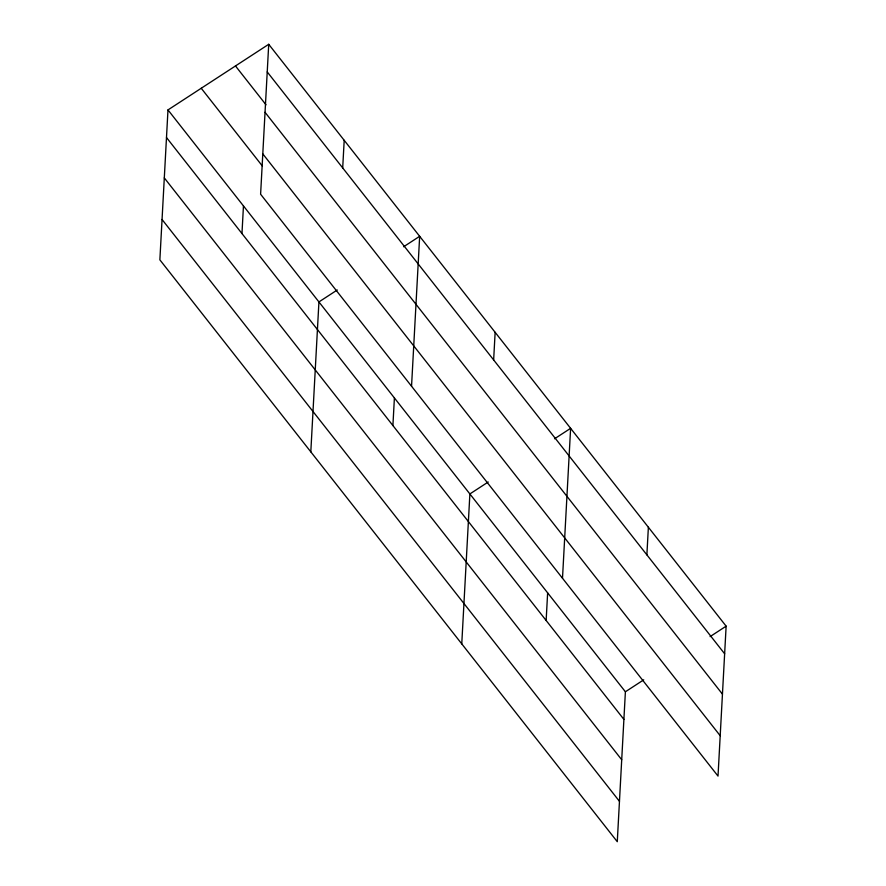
<?xml version="1.0" encoding="UTF-8"?>
<svg xmlns="http://www.w3.org/2000/svg" width="886" height="886" viewBox="0 0 886 886"><rect width="100%" height="100%" fill="white"/><g stroke="black" fill="none" stroke-linecap="round" stroke-linejoin="round"><path stroke-width="1.33" d="M167.986 109.919L159.868 259.842L617.276 841.7L625.394 691.778L167.986 109.919L268.724 44.3L726.132 626.158L718.014 776.081L260.606 194.222L268.724 44.3M241.967 233.55L243.462 205.917M310.809 451.86L318.927 301.927L337.267 289.977M342.694 167.93L344.2 140.309M392.908 425.557L394.403 397.936M411.547 386.241L419.665 236.307L403.617 246.762M461.761 643.867L469.879 493.945L488.219 481.995M493.646 359.949L495.141 332.316M546.141 620.477L547.637 592.856M562.499 578.248L570.617 428.326L554.57 438.78M646.88 554.869L648.375 527.236M625.394 691.778L643.734 679.828M710.085 636.613L726.132 626.158M267.229 71.921L724.637 653.779M235.477 65.952L266.01 104.792M265.036 112.289L722.455 694.137M262.788 153.865L720.196 735.723M201.233 88.268L262.289 165.926M166.49 137.54L623.899 719.399M164.298 177.898L621.717 759.756M162.049 219.484L619.469 801.343"/></g></svg>
